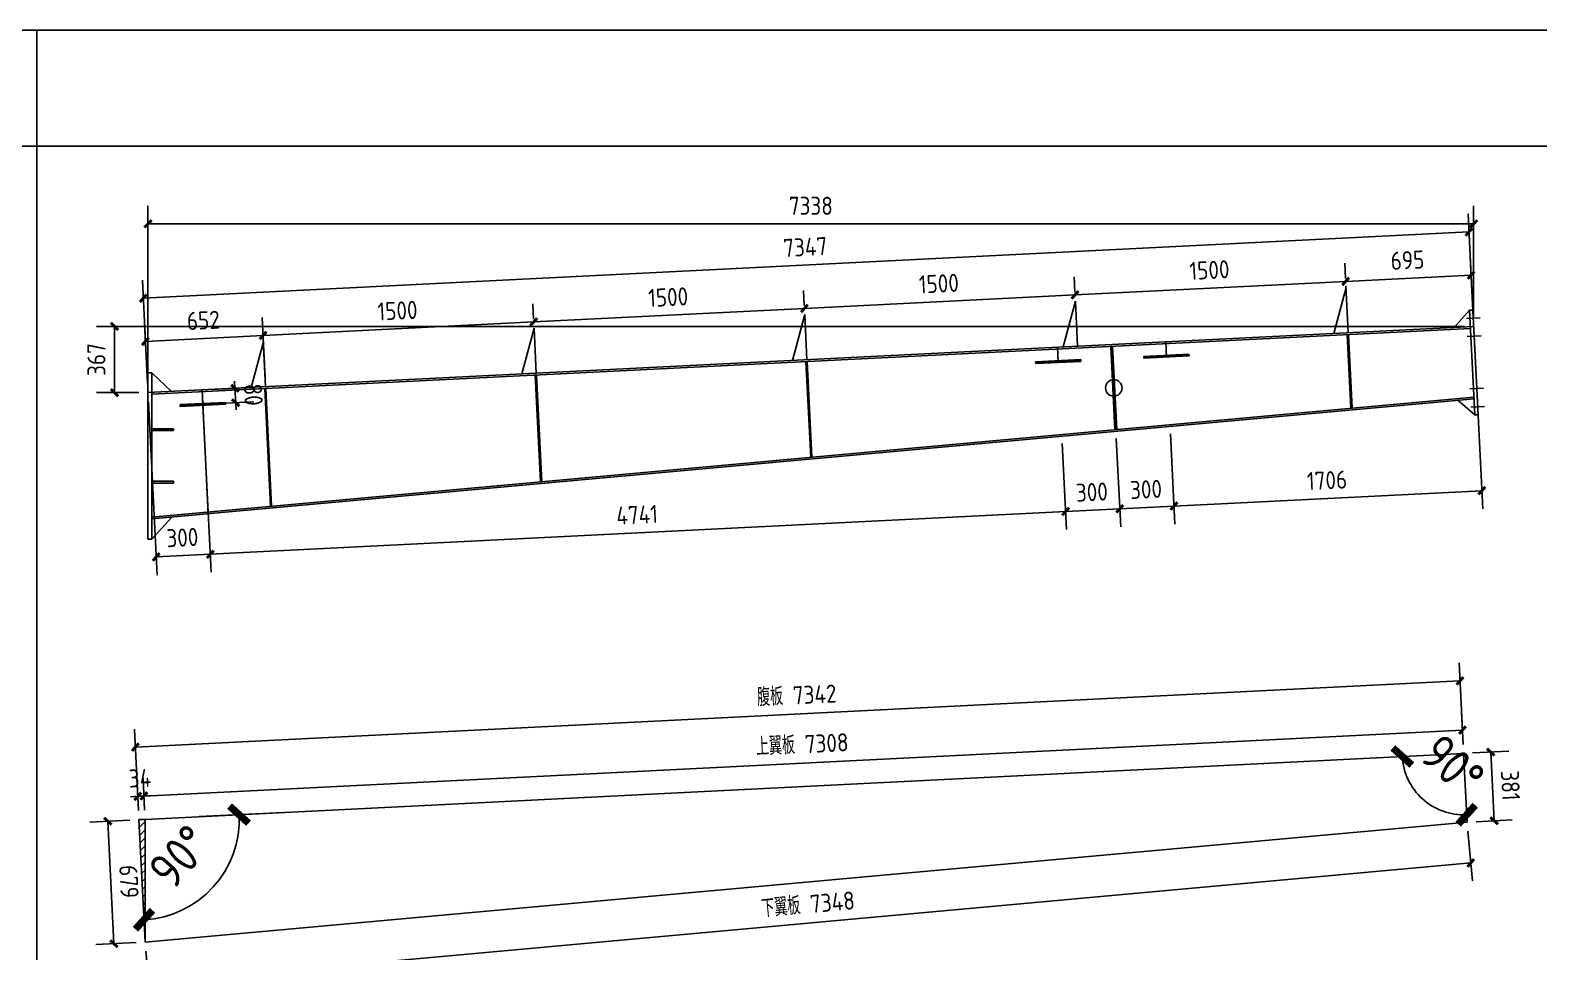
# Model space of a CAD drawing. Extents: x 411778 to 673094, y -11605 to 324395.
# Drawn here: x 449332 to 457683, y 130294 to 135395 of the extents above; entities that cross this region are included whole.
import ezdxf

# ---------------------------------------------------------------- set-up
doc = ezdxf.new("R2010")
doc.units = 0
doc.header["$LTSCALE"] = 1000
doc.header["$MEASUREMENT"] = 0
doc.styles.get("Standard").update_dxf_attribs({"font": 'gbenor.shx', "bigfont": 'gbcbig.shx'})
doc.dimstyles.get("Standard").update_dxf_attribs({"dimscale": 100, "dimtxt": 3.5, "dimasz": 1, "dimexe": 2.5, "dimexo": 3, "dimgap": 1.5, "dimtad": 1, "dimdec": 0, "dimzin": 0, "dimdsep": 46, "dimtxsty": 'Standard', "dimblk": 'ARCHTICK', "dimcen": 0.09, "dimadec": 0, "dimazin": 0, "dimtfac": 1, "dimtdec": 0, "dimtix": 1, "dimtmove": 2, "dimatfit": 3, "dimfxl": 1, "dimtolj": 1, "dimtzin": 0, "dimarcsym": 0})

# ---------------------------------------------------------------- blocks, each defined once
blk = doc.blocks.new('_ArchTick')
at = {"color": 0, "linetype": 'ByBlock', "const_width": 0.4}
blk.add_lwpolyline([(-0.5, -0.5), (0.5, 0.5)], dxfattribs=at)
blk = doc.blocks.new('*D953')
at = {"color": 3, "lineweight": -2}
for p, q in [((450632.8, 133471.2), (450616.2, 133805.1)), ((449981.5, 133438.6), (449964.8, 133772.5)), ((449969.8, 133672.6), (450621.1, 133705.2))]:
    blk.add_line(p, q, dxfattribs=at)
at = {"layer": 'Defpoints', "color": 0}
for p in [(450621.1, 133705.2), (449984, 133388.7), (450635.3, 133421.3)]:
    blk.add_point(p, dxfattribs=at)
at = {"color": 3, "lineweight": -2, "xscale": 40, "yscale": 40, "zscale": 40}
for p, rotation in [((449969.8, 133672.6), 182.8624052261279), ((450621.1, 133705.2), 2.862405226127839)]:
    blk.add_blockref('_ArchTick', p, dxfattribs=dict(at, rotation=rotation))
at = {"color": 0, "insert": (450290.5, 133788.8), "char_height": 100, "attachment_point": 5, "rotation": 2.86241}
blk.add_mtext('\\A1;652', dxfattribs=at)
blk = doc.blocks.new('*D954')
at = {"color": 3, "lineweight": -2}
for p, q in [((452118.5, 133795.8), (452114.3, 133880)), ((450632.8, 133471.2), (450616.2, 133805.1)), ((450621.1, 133705.2), (452119.3, 133780.1))]:
    blk.add_line(p, q, dxfattribs=at)
at = {"layer": 'Defpoints', "color": 0}
for p in [(452119.3, 133780.1), (452121, 133745.8), (450635.3, 133421.3)]:
    blk.add_point(p, dxfattribs=at)
at = {"color": 3, "lineweight": -2, "xscale": 40, "yscale": 40, "zscale": 40}
for p, rotation in [((452119.3, 133780.1), 2.86240522615336), ((450621.1, 133705.2), 182.8624052261534)]:
    blk.add_blockref('_ArchTick', p, dxfattribs=dict(at, rotation=rotation))
at = {"color": 0, "insert": (451365.2, 133842.5), "char_height": 100, "attachment_point": 5, "rotation": 2.86241}
blk.add_mtext('\\A1;1500', dxfattribs=at)
blk = doc.blocks.new('*D955')
at = {"color": 3, "lineweight": -2}
for p, q in [((453616.6, 133870.7), (453612.4, 133954.9)), ((452118.5, 133795.8), (452114.3, 133880)), ((452119.3, 133780.1), (453617.4, 133855))]:
    blk.add_line(p, q, dxfattribs=at)
at = {"layer": 'Defpoints', "color": 0}
for p in [(453617.4, 133855), (453619.1, 133820.8), (452121, 133745.8)]:
    blk.add_point(p, dxfattribs=at)
at = {"color": 3, "lineweight": -2, "xscale": 40, "yscale": 40, "zscale": 40}
for p, rotation in [((453617.4, 133855), 2.86240522615336), ((452119.3, 133780.1), 182.8624052261534)]:
    blk.add_blockref('_ArchTick', p, dxfattribs=dict(at, rotation=rotation))
at = {"color": 0, "insert": (452863.3, 133917.4), "char_height": 100, "attachment_point": 5, "rotation": 2.86241}
blk.add_mtext('\\A1;1500', dxfattribs=at)
blk = doc.blocks.new('*D956')
at = {"color": 3, "lineweight": -2}
for p, q in [((453616.6, 133870.7), (453612.4, 133954.9)), ((455114.7, 133945.6), (455110.5, 134029.8)), ((453617.4, 133855), (455115.5, 133929.9))]:
    blk.add_line(p, q, dxfattribs=at)
at = {"layer": 'Defpoints', "color": 0}
for p in [(455115.5, 133929.9), (455117.2, 133895.7), (453619.1, 133820.8)]:
    blk.add_point(p, dxfattribs=at)
at = {"color": 3, "lineweight": -2, "xscale": 40, "yscale": 40, "zscale": 40}
for p, rotation in [((455115.5, 133929.9), 2.86240522615336), ((453617.4, 133855), 182.8624052261534)]:
    blk.add_blockref('_ArchTick', p, dxfattribs=dict(at, rotation=rotation))
at = {"color": 0, "insert": (454361.5, 133992.3), "char_height": 100, "attachment_point": 5, "rotation": 2.86241}
blk.add_mtext('\\A1;1500', dxfattribs=at)
blk = doc.blocks.new('*D957')
at = {"color": 3, "lineweight": -2}
for p, q in [((456612.9, 134020.5), (456608.7, 134104.7)), ((455114.7, 133945.6), (455110.5, 134029.8)), ((455115.5, 133929.9), (456613.7, 134004.8))]:
    blk.add_line(p, q, dxfattribs=at)
at = {"layer": 'Defpoints', "color": 0}
for p in [(456613.7, 134004.8), (456615.4, 133970.6), (455117.2, 133895.7)]:
    blk.add_point(p, dxfattribs=at)
at = {"color": 3, "lineweight": -2, "xscale": 40, "yscale": 40, "zscale": 40}
for p, rotation in [((456613.7, 134004.8), 2.86240522615336), ((455115.5, 133929.9), 182.8624052261534)]:
    blk.add_blockref('_ArchTick', p, dxfattribs=dict(at, rotation=rotation))
at = {"color": 0, "insert": (455859.6, 134067.3), "char_height": 100, "attachment_point": 5, "rotation": 2.86241}
blk.add_mtext('\\A1;1500', dxfattribs=at)
blk = doc.blocks.new('*D958')
at = {"color": 3, "lineweight": -2}
for p, q in [((457319.5, 133805.5), (457302.8, 134139.4)), ((456612.9, 134020.5), (456608.7, 134104.7)), ((456613.7, 134004.8), (457307.8, 134039.5))]:
    blk.add_line(p, q, dxfattribs=at)
at = {"layer": 'Defpoints', "color": 0}
for p in [(457307.8, 134039.5), (456615.4, 133970.6), (457322, 133755.6)]:
    blk.add_point(p, dxfattribs=at)
at = {"color": 3, "lineweight": -2, "xscale": 40, "yscale": 40, "zscale": 40}
for p, rotation in [((456613.7, 134004.8), 182.8624052261534), ((457307.8, 134039.5), 2.86240522615336)]:
    blk.add_blockref('_ArchTick', p, dxfattribs=dict(at, rotation=rotation))
at = {"color": 0, "insert": (456955.7, 134122.1), "char_height": 100, "attachment_point": 5, "rotation": 2.86241}
blk.add_mtext('\\A1;695', dxfattribs=at)
blk = doc.blocks.new('*D959')
at = {"color": 3, "lineweight": -2}
for p, q in [((457272, 133755.6), (449698.5, 133755.6)), ((449798.5, 133388.7), (449798.5, 133755.6)), ((449934, 133388.7), (449698.5, 133388.7))]:
    blk.add_line(p, q, dxfattribs=at)
at = {"layer": 'Defpoints', "color": 0}
for p in [(449798.5, 133755.6), (457322, 133755.6), (449984, 133388.7)]:
    blk.add_point(p, dxfattribs=at)
at = {"color": 3, "lineweight": -2, "xscale": 40, "yscale": 40, "zscale": 40}
for p, rotation in [((449798.5, 133755.6), 90), ((449798.5, 133388.7), 270)]:
    blk.add_blockref('_ArchTick', p, dxfattribs=dict(at, rotation=rotation))
at = {"color": 0, "insert": (449698.5, 133572.1), "char_height": 100, "attachment_point": 5, "rotation": 90}
blk.add_mtext('\\A1;367', dxfattribs=at)
blk = doc.blocks.new('*D927')
at = {"color": 3, "lineweight": -2}
for p, q in [((449984, 133438.7), (449984, 134423)), ((457322, 133805.6), (457322, 134423)), ((449984, 134323), (457322, 134323))]:
    blk.add_line(p, q, dxfattribs=at)
at = {"layer": 'Defpoints', "color": 0}
for p in [(457322, 134323), (457322, 133755.6), (449984, 133388.7)]:
    blk.add_point(p, dxfattribs=at)
at = {"color": 3, "lineweight": -2, "xscale": 40, "yscale": 40, "zscale": 40, "rotation": 180}
blk.add_blockref('_ArchTick', (449984, 134323), dxfattribs=at)
at = {"color": 3, "lineweight": -2, "xscale": 40, "yscale": 40, "zscale": 40}
blk.add_blockref('_ArchTick', (457322, 134323), dxfattribs=at)
at = {"color": 0, "insert": (453653, 134423), "char_height": 100, "attachment_point": 5}
blk.add_mtext('\\A1;7338', dxfattribs=at)
blk = doc.blocks.new('*D960')
at = {"color": 3, "lineweight": -2}
for p, q in [((457319.5, 133805.5), (457290.9, 134378.1)), ((449957.9, 133911.3), (457295.9, 134278.2)), ((449981.5, 133438.6), (449952.9, 134011.2))]:
    blk.add_line(p, q, dxfattribs=at)
at = {"layer": 'Defpoints', "color": 0}
for p in [(457295.9, 134278.2), (457322, 133755.6), (449984, 133388.7)]:
    blk.add_point(p, dxfattribs=at)
at = {"color": 3, "lineweight": -2, "xscale": 40, "yscale": 40, "zscale": 40}
for p, rotation in [((457295.9, 134278.2), 2.862405226111974), ((449957.9, 133911.3), 182.862405226112)]:
    blk.add_blockref('_ArchTick', p, dxfattribs=dict(at, rotation=rotation))
at = {"color": 0, "insert": (453621.9, 134194.7), "char_height": 100, "attachment_point": 5, "rotation": 2.86241}
blk.add_mtext('\\A1;7347', dxfattribs=at)
blk = doc.blocks.new('*D961')
at = {"color": 3, "lineweight": -2}
for p, q in [((449986.5, 133338.7), (450034.5, 132379.4)), ((450286.1, 133353.7), (450334.1, 132394.4)), ((450029.5, 132479.3), (450329.1, 132494.3))]:
    blk.add_line(p, q, dxfattribs=at)
at = {"layer": 'Defpoints', "color": 0}
for p in [(449984, 133388.7), (450283.6, 133403.7), (450329.1, 132494.3)]:
    blk.add_point(p, dxfattribs=at)
at = {"color": 3, "lineweight": -2, "xscale": 40, "yscale": 40, "zscale": 40}
for p, rotation in [((450029.5, 132479.3), 182.8624052261123), ((450329.1, 132494.3), 2.862405226112305)]:
    blk.add_blockref('_ArchTick', p, dxfattribs=dict(at, rotation=rotation))
at = {"color": 0, "insert": (450174.3, 132586.7), "char_height": 100, "attachment_point": 5, "rotation": 2.86241}
blk.add_mtext('\\A1;300', dxfattribs=at)
blk = doc.blocks.new('*D962')
at = {"color": 3, "lineweight": -2}
for p, q in [((450286.1, 133353.7), (450334.1, 132394.4)), ((455045, 133107.3), (455068.8, 132631.1)), ((450329.1, 132494.3), (455063.8, 132731))]:
    blk.add_line(p, q, dxfattribs=at)
at = {"layer": 'Defpoints', "color": 0}
for p in [(450283.6, 133403.7), (455042.5, 133157.3), (455063.8, 132731)]:
    blk.add_point(p, dxfattribs=at)
at = {"color": 3, "lineweight": -2, "xscale": 40, "yscale": 40, "zscale": 40}
for p, rotation in [((455063.8, 132731), 2.86240522610135), ((450329.1, 132494.3), 182.8624052261013)]:
    blk.add_blockref('_ArchTick', p, dxfattribs=dict(at, rotation=rotation))
at = {"color": 0, "insert": (452691.5, 132712.5), "char_height": 100, "attachment_point": 5, "rotation": 2.86241}
blk.add_mtext('\\A1;4741', dxfattribs=at)
blk = doc.blocks.new('*D963')
at = {"color": 3, "lineweight": -2}
for p, q in [((455344, 133134.7), (455368.5, 132646.1)), ((455643.1, 133161.7), (455668.1, 132661.1)), ((455363.5, 132746), (455663.1, 132761))]:
    blk.add_line(p, q, dxfattribs=at)
at = {"layer": 'Defpoints', "color": 0}
for p in [(455640.6, 133211.6), (455341.5, 133184.6), (455663.1, 132761)]:
    blk.add_point(p, dxfattribs=at)
at = {"color": 3, "lineweight": -2, "xscale": 40, "yscale": 40, "zscale": 40}
for p, rotation in [((455663.1, 132761), 2.86240522610135), ((455363.5, 132746), 182.8624052261013)]:
    blk.add_blockref('_ArchTick', p, dxfattribs=dict(at, rotation=rotation))
at = {"color": 0, "insert": (455508.3, 132853.4), "char_height": 100, "attachment_point": 5, "rotation": 2.86241}
blk.add_mtext('\\A1;300', dxfattribs=at)
blk = doc.blocks.new('*D964')
at = {"color": 3, "lineweight": -2}
for p, q in [((457324.5, 133705.6), (457372.5, 132746.3)), ((455643.1, 133161.7), (455668.1, 132661.1)), ((455663.1, 132761), (457367.5, 132846.2))]:
    blk.add_line(p, q, dxfattribs=at)
at = {"layer": 'Defpoints', "color": 0}
for p in [(457322, 133755.6), (455640.6, 133211.6), (457367.5, 132846.2)]:
    blk.add_point(p, dxfattribs=at)
at = {"color": 3, "lineweight": -2, "xscale": 40, "yscale": 40, "zscale": 40}
for p, rotation in [((457367.5, 132846.2), 2.86240522610135), ((455663.1, 132761), 182.8624052261013)]:
    blk.add_blockref('_ArchTick', p, dxfattribs=dict(at, rotation=rotation))
at = {"color": 0, "insert": (456510.3, 132903.5), "char_height": 100, "attachment_point": 5, "rotation": 2.86241}
blk.add_mtext('\\A1;1706', dxfattribs=at)
blk = doc.blocks.new('*D928')
at = {"color": 3, "lineweight": -2}
for p, q in [((455344, 133134.7), (455368.5, 132646.1)), ((455045, 133107.7), (455068.8, 132631.1)), ((455063.8, 132731), (455363.5, 132746))]:
    blk.add_line(p, q, dxfattribs=at)
at = {"layer": 'Defpoints', "color": 0}
for p in [(455042.5, 133157.6), (455341.5, 133184.6), (455363.5, 132746)]:
    blk.add_point(p, dxfattribs=at)
at = {"color": 3, "lineweight": -2, "xscale": 40, "yscale": 40, "zscale": 40}
for p, rotation in [((455063.8, 132731), 182.8624052261013), ((455363.5, 132746), 2.86240522610135)]:
    blk.add_blockref('_ArchTick', p, dxfattribs=dict(at, rotation=rotation))
at = {"color": 0, "insert": (455208.7, 132838.4), "char_height": 100, "attachment_point": 5, "rotation": 2.86241}
blk.add_mtext('\\A1;300', dxfattribs=at)
blk = doc.blocks.new('*D965')
at = {"color": 3, "lineweight": -2}
for p, q in [((450465.5, 133412.8), (450463.5, 133452.7)), ((450333.6, 133406.2), (450565.4, 133417.8)), ((450465.5, 133412.8), (450469.5, 133332.9)), ((450337.6, 133326.3), (450569.4, 133337.9)), ((450469.5, 133332.9), (450471.5, 133292.9))]:
    blk.add_line(p, q, dxfattribs=at)
at = {"layer": 'Defpoints', "color": 0}
for p in [(450283.6, 133403.7), (450287.6, 133323.8), (450469.5, 133332.9)]:
    blk.add_point(p, dxfattribs=at)
at = {"color": 3, "lineweight": -2, "xscale": 40, "yscale": 40, "zscale": 40}
for p, rotation in [((450465.5, 133412.8), 272.8624052261742), ((450469.5, 133332.9), 92.86240522617422)]:
    blk.add_blockref('_ArchTick', p, dxfattribs=dict(at, rotation=rotation))
at = {"color": 0, "insert": (450567.4, 133377.8), "char_height": 100, "attachment_point": 5, "rotation": 272.86241}
blk.add_mtext('\\A1;80', dxfattribs=at)
blk = doc.blocks.new('*D966')
at = {"color": 3, "lineweight": -2}
for p, q in [((449931.6, 131075.3), (449922.6, 131254.4)), ((449965.5, 131077), (449956.5, 131256.1)), ((449927.6, 131154.5), (449887.7, 131152.5)), ((449927.6, 131154.5), (449961.5, 131156.2)), ((449961.5, 131156.2), (450001.5, 131158.2))]:
    blk.add_line(p, q, dxfattribs=at)
at = {"layer": 'Defpoints', "color": 0}
for p in [(449961.5, 131156.2), (449934.1, 131025.4), (449968, 131027.1)]:
    blk.add_point(p, dxfattribs=at)
at = {"color": 3, "lineweight": -2, "xscale": 40, "yscale": 40, "zscale": 40}
for p, rotation in [((449927.6, 131154.5), 2.862405226101998), ((449961.5, 131156.2), 182.8624052261019)]:
    blk.add_blockref('_ArchTick', p, dxfattribs=dict(at, rotation=rotation))
at = {"color": 0, "insert": (449939.6, 131255.2), "char_height": 100, "attachment_point": 5, "rotation": 2.86241}
blk.add_mtext('\\A1;34', dxfattribs=at)
blk = doc.blocks.new('*D967')
at = {"color": 3, "lineweight": -2}
for p, q in [((457264, 131441.9), (457255, 131621)), ((449961.5, 131156.2), (457260, 131521.1)), ((449965.5, 131077), (449956.5, 131256.1))]:
    blk.add_line(p, q, dxfattribs=at)
at = {"layer": 'Defpoints', "color": 0}
for p in [(457260, 131521.1), (457266.5, 131392), (449968, 131027.1)]:
    blk.add_point(p, dxfattribs=at)
at = {"color": 3, "lineweight": -2, "xscale": 40, "yscale": 40, "zscale": 40}
for p, rotation in [((457260, 131521.1), 2.86240522610135), ((449961.5, 131156.2), 182.8624052261013)]:
    blk.add_blockref('_ArchTick', p, dxfattribs=dict(at, rotation=rotation))
at = {"color": 0, "insert": (453605.6, 131441.8), "char_height": 100, "attachment_point": 5, "rotation": 2.86241}
blk.add_mtext('\\A1;上翼板 7308', dxfattribs=at)
blk = doc.blocks.new('*D968')
at = {"color": 3, "lineweight": -2}
for p, q in [((457264, 131441.9), (457241.4, 131893.3)), ((449914, 131426.8), (457246.4, 131793.5)), ((449931.6, 131075.3), (449909, 131526.7))]:
    blk.add_line(p, q, dxfattribs=at)
at = {"layer": 'Defpoints', "color": 0}
for p in [(457246.4, 131793.5), (457266.5, 131392), (449934.1, 131025.4)]:
    blk.add_point(p, dxfattribs=at)
at = {"color": 3, "lineweight": -2, "xscale": 40, "yscale": 40, "zscale": 40}
for p, rotation in [((457246.4, 131793.5), 2.862405226111948), ((449914, 131426.8), 182.8624052261119)]:
    blk.add_blockref('_ArchTick', p, dxfattribs=dict(at, rotation=rotation))
at = {"color": 0, "insert": (453575.1, 131713.3), "char_height": 100, "attachment_point": 5, "rotation": 2.86241}
blk.add_mtext('\\A1;腹板 7342', dxfattribs=at)
blk = doc.blocks.new('*D969')
at = {"color": 0, "lineweight": -2}
blk.add_line((450267.6, 131042.1), (450737.8, 131065.6), dxfattribs=at)
blk.add_arc((449934.1, 131025.4), 554.8, 272.86241, 2.86241, dxfattribs=at)
at = {"layer": 'Defpoints', "color": 0}
for p in [(449934.1, 131025.4), (449934.1, 131025.4), (449968, 131027.1), (450235.1, 130559.4), (449968, 130347.2)]:
    blk.add_point(p, dxfattribs=at)
at = {"color": 0, "lineweight": -2, "xscale": 100, "yscale": 100, "zscale": 100}
for p, rotation in [((450488.2, 131053.1), 92.86240522624507), ((449961.8, 130471.3), 182.8624052261114)]:
    blk.add_blockref('_ArchTick', p, dxfattribs=dict(at, rotation=rotation))
at = {"color": 0, "insert": (450160.1, 130820.9), "char_height": 200, "attachment_point": 5, "rotation": 47.86241}
blk.add_mtext('\\A1;90°', dxfattribs=at)
blk = doc.blocks.new('*D970')
at = {"color": 0, "lineweight": -2}
blk.add_arc((457266.5, 131392), 339.7, 182.86241, 272.86241, dxfattribs=at)
at = {"layer": 'Defpoints', "color": 0}
for p in [(457266.5, 131392), (457266.5, 131392), (456981.2, 131207.7), (449968, 131027.1), (457285.5, 131011.8)]:
    blk.add_point(p, dxfattribs=at)
at = {"color": 0, "lineweight": -2, "xscale": 100, "yscale": 100, "zscale": 100}
for p, rotation in [((456927.2, 131375), 92.86240522611169), ((457283.5, 131052.7), 2.862405226145563)]:
    blk.add_blockref('_ArchTick', p, dxfattribs=dict(at, rotation=rotation))
at = {"color": 0, "insert": (457206.3, 131325.5), "char_height": 200, "attachment_point": 5, "rotation": 317.86241}
blk.add_mtext('\\A1;90°', dxfattribs=at)
blk = doc.blocks.new('*D971')
at = {"color": 3, "lineweight": -2}
for p, q in [((449884.1, 131022.9), (449662.1, 131011.8)), ((449761.9, 131016.8), (449795.8, 130338.5)), ((449918, 130344.7), (449696, 130333.6))]:
    blk.add_line(p, q, dxfattribs=at)
at = {"layer": 'Defpoints', "color": 0}
for p in [(449934.1, 131025.4), (449795.8, 130338.5), (449968, 130347.2)]:
    blk.add_point(p, dxfattribs=at)
at = {"color": 3, "lineweight": -2, "xscale": 40, "yscale": 40, "zscale": 40}
for p, rotation in [((449761.9, 131016.8), 92.86240522611044), ((449795.8, 130338.5), 272.8624052261105)]:
    blk.add_blockref('_ArchTick', p, dxfattribs=dict(at, rotation=rotation))
at = {"color": 0, "insert": (449878.8, 130682.7), "char_height": 100, "attachment_point": 5, "rotation": 272.86241}
blk.add_mtext('\\A1;679', dxfattribs=at)
blk = doc.blocks.new('*D972')
at = {"color": 3, "lineweight": -2}
for p, q in [((457316.4, 131394.5), (457516.3, 131404.5)), ((457435.4, 131019.2), (457416.4, 131399.5)), ((457335.5, 131014.2), (457535.3, 131024.2))]:
    blk.add_line(p, q, dxfattribs=at)
at = {"layer": 'Defpoints', "color": 0}
for p in [(457266.5, 131392), (457416.4, 131399.5), (457285.5, 131011.8)]:
    blk.add_point(p, dxfattribs=at)
at = {"color": 3, "lineweight": -2, "xscale": 40, "yscale": 40, "zscale": 40}
for p, rotation in [((457416.4, 131399.5), 92.86240522614247), ((457435.4, 131019.2), 272.8624052261425)]:
    blk.add_blockref('_ArchTick', p, dxfattribs=dict(at, rotation=rotation))
at = {"color": 0, "insert": (457525.8, 131214.4), "char_height": 100, "attachment_point": 5, "rotation": 272.86241}
blk.add_mtext('\\A1;381', dxfattribs=at)
blk = doc.blocks.new('*D1754')
at = {"color": 3, "lineweight": -2}
for p, q in [((457290, 130962), (457315.1, 130686.1)), ((457306, 130785.7), (449988.5, 130121.1)), ((449972.5, 130297.4), (449997.6, 130021.5))]:
    blk.add_line(p, q, dxfattribs=at)
at = {"layer": 'Defpoints', "color": 0}
for p in [(457285.5, 131011.8), (449968, 130347.2), (449988.5, 130121.1)]:
    blk.add_point(p, dxfattribs=at)
at = {"color": 3, "lineweight": -2, "xscale": 40, "yscale": 40, "zscale": 40}
for p, rotation in [((457306, 130785.7), 5.189537818529014), ((449988.5, 130121.1), 185.1895378185291)]:
    blk.add_blockref('_ArchTick', p, dxfattribs=dict(at, rotation=rotation))
at = {"color": 0, "insert": (453637.9, 130556.3), "char_height": 100, "attachment_point": 5, "rotation": 5.18954}
blk.add_mtext('\\A1;下翼板 7348', dxfattribs=at)

msp = doc.modelspace()

# ---------------------------------------------------------------- hatches: boundary and pattern name
h = msp.add_hatch()
h.set_pattern_fill('ANSI31', color=2, scale=20, style=0)
h.set_pattern_definition([(45, (4734, 0), (-22.4506403, 22.4506403), [])])
h.paths.add_polyline_path([(449968, 131027.1), (449934.1, 131025.4), (449968, 130347.2)])

# ---------------------------------------------------------------- linework, layer by layer
for p, q in [((456615.4, 133970.6), (456548, 133716.9)), ((456614.9, 133980.6), (456627.9, 133720.9)), ((455117.2, 133895.7), (455049.8, 133642)), ((455117.2, 133895.7), (455129.7, 133646)), ((453619.1, 133820.8), (453551.7, 133567.1)), ((453619.1, 133820.8), (453631.6, 133571.1)), ((457299.5, 133844.6), (457214.1, 133750.2)), ((457281.8, 133798.6), (457357.7, 133802.4)), ((457299.5, 133844.6), (457317.5, 133845.5)), ((457322, 133755.6), (449984, 133388.7)), ((457304.5, 133744.7), (450006, 133379.8)), ((452121, 133745.8), (452053.6, 133492.2)), ((452121, 133745.8), (452133.5, 133496.2)), ((456622.4, 133710.6), (456642.8, 133302.6)), ((456628.4, 133710.9), (456648.7, 133303.2)), ((457286.8, 133698.8), (457362.7, 133702.6)), ((450622.9, 133670.9), (450555.4, 133417.3)), ((450622.4, 133680.9), (450635.3, 133421.3)), ((455022.6, 133555.5), (455018.4, 133640.4)), ((455336.6, 133184.1), (455313.5, 133645.1)), ((455346.5, 133185.1), (455323.5, 133645.6)), ((455621.9, 133585.5), (455617.6, 133670.4)), ((453626.1, 133560.8), (453652.6, 133031)), ((453632.1, 133561.1), (453658.6, 133031.6)), ((455147, 133571.7), (454897.3, 133559.3)), ((454897.8, 133549.3), (454897.3, 133559.3)), ((455147.5, 133561.8), (454897.8, 133549.3)), ((455022.6, 133555.5), (455022.1, 133565.5)), ((455147.5, 133561.8), (455147, 133571.7)), ((455746.2, 133601.7), (455496.5, 133589.2)), ((455497, 133579.2), (455496.5, 133589.2)), ((455746.7, 133591.7), (455497, 133579.2)), ((455621.9, 133585.5), (455621.4, 133595.5)), ((455746.7, 133591.7), (455746.2, 133601.7)), ((449984, 132578.7), (449984, 133498.7)), ((449984, 133498.7), (450006, 133498.7)), ((450006, 133498.7), (450006, 132578.7)), ((450006, 133498.7), (450114.8, 133395.2)), ((452128, 133485.9), (452157.5, 132895.3)), ((452134, 133486.2), (452163.5, 132895.8)), ((450006, 132699.8), (457323.5, 133364.4)), ((450318, 132715.5), (450283.6, 133403.7)), ((450629.9, 133411), (450662.4, 132759.5)), ((450635.8, 133411.3), (450668.4, 132760)), ((457301.3, 133409.1), (457377.2, 133412.9)), ((450006, 132689.8), (457324, 133354.5)), ((450412.2, 133335), (450162.5, 133322.5)), ((450163, 133312.5), (450162.5, 133322.5)), ((450412.7, 133325), (450163, 133312.5)), ((450412.7, 133325), (450412.2, 133335)), ((457235.1, 133346.4), (457328.5, 133265.3)), ((457306.3, 133309.2), (457382.2, 133313)), ((457328.5, 133265.3), (457346.5, 133266.2)), ((450006, 133188.7), (450126, 133188.7)), ((450006, 133178.7), (450126, 133178.7)), ((450126, 133188.7), (450126, 133178.7)), ((450006, 132898.7), (450126, 132898.7)), ((450006, 132888.7), (450126, 132888.7)), ((450126, 132898.7), (450126, 132888.7)), ((450116.7, 132699.9), (450006, 132578.7)), ((450006, 132578.7), (449984, 132578.7)), ((457266.5, 131392), (449968, 131027.1)), ((449968, 131027.1), (449968, 130347.2)), ((449968, 130347.2), (457285.5, 131011.8))]:
    msp.add_line(p, q)
at = {"color": 0}
for p, q in [((457299.5, 133844.6), (457328.5, 133265.3)), ((457317.5, 133845.5), (457346.5, 133266.2)), ((457266.5, 131392), (457285.5, 131011.8))]:
    msp.add_line(p, q, dxfattribs=at)
at = {"color": 1}
for p, q in [((455341.5, 133184.6), (455318.5, 133645.4)), ((455147.2, 133566.7), (454897.5, 133554.3)), ((455746.5, 133596.7), (455496.8, 133584.2)), ((450412.5, 133330), (450162.8, 133317.5))]:
    msp.add_line(p, q, dxfattribs=at)
at = {"color": 2}
for p in [(449968, 131027.1), (449968, 130347.2)]:
    msp.add_line(p, (449934.1, 131025.4), dxfattribs=at)
for points in [[(449368.5, 134753), (440968.5, 134753), (440968.5, 135395), (449368.5, 135395)], [(457768.5, 134753), (449368.5, 134753), (449368.5, 135395), (457768.5, 135395)], [(440968.5, 134753), (449368.5, 134753), (449368.5, 122873), (440968.5, 122873)], [(449368.5, 134753), (457768.5, 134753), (457768.5, 122873), (449368.5, 122873)]]:
    msp.add_lwpolyline(points, close=True)
msp.add_circle((455330, 133415), 45.6)

# ---------------------------------------------------------------- dimensions: what is measured, and where the dimension line sits
dim = msp.add_linear_dim(base=(457322, 134323), p1=(449984, 133388.7), p2=(457322, 133755.6), dimstyle='Standard', override={"dimtxt": 1, "dimasz": 0.4, "dimexe": 1, "dimexo": 0.5, "dimgap": 0.5, "dimclrd": 3, "dimclre": 3})
dim.commit()
dim.dimension.update_dxf_attribs({"geometry": '*D927', "text_midpoint": (453653, 134423)})
for p1, p2, distance, picture, middle in [((449984, 133388.7), (457322, 133755.6), 523.3, '*D960', (453621.9, 134194.7)), ((449984, 133388.7), (450635.3, 133421.3), 284.3, '*D953', (450290.5, 133788.8)), ((450283.6, 133403.7), (450287.6, 133323.8), 182.1, '*D965', (450567.4, 133377.8)), ((449984, 133388.7), (450283.6, 133403.7), -910.5, '*D961', (450174.3, 132586.7)), ((457285.5, 131011.8), (457266.5, 131392), -150.1, '*D972', (457525.8, 131214.4)), ((449934.1, 131025.4), (449968, 131027.1), 129.3, '*D966', (449939.6, 131255.2)), ((449934.1, 131025.4), (449968, 130347.2), -172.3, '*D971', (449878.8, 130682.7))]:
    dim = msp.add_aligned_dim(p1=p1, p2=p2, distance=distance, dimstyle='Standard', override={"dimtxt": 1, "dimasz": 0.4, "dimexe": 1, "dimexo": 0.5, "dimgap": 0.5, "dimclrd": 3, "dimclre": 3})
    dim.commit()
    dim.dimension.update_dxf_attribs({"geometry": picture, "text_midpoint": middle})
for base, p1, p2, angle, picture, middle in [((456613.7, 134004.8), (455117.2, 133895.7), (456615.4, 133970.6), 182.86241, '*D957', (455859.6, 134067.3)), ((457307.8, 134039.5), (456615.4, 133970.6), (457322, 133755.6), 182.86241, '*D958', (456955.7, 134122.1)), ((455115.5, 133929.9), (453619.1, 133820.8), (455117.2, 133895.7), 182.86241, '*D956', (454361.5, 133992.3)), ((453617.4, 133855), (452121, 133745.8), (453619.1, 133820.8), 182.86241, '*D955', (452863.3, 133917.4)), ((452119.3, 133780.1), (450635.3, 133421.3), (452121, 133745.8), 182.86241, '*D954', (451365.2, 133842.5)), ((449798.5, 133755.6), (449984, 133388.7), (457322, 133755.6), 90, '*D959', (449698.5, 133572.1)), ((457367.5, 132846.2), (455640.6, 133211.6), (457322, 133755.6), 182.86241, '*D964', (456510.3, 132903.5)), ((455063.8, 132731), (450283.6, 133403.7), (455042.5, 133157.3), 182.86241, '*D962', (452691.5, 132712.5)), ((455663.1, 132761), (455341.5, 133184.6), (455640.6, 133211.6), 182.86241, '*D963', (455508.3, 132853.4)), ((455363.5, 132746), (455042.5, 133157.6), (455341.5, 133184.6), 182.86241, '*D928', (455208.7, 132838.4))]:
    dim = msp.add_linear_dim(base=base, p1=p1, p2=p2, angle=angle, dimstyle='Standard', override={"dimtxt": 1, "dimasz": 0.4, "dimexe": 1, "dimexo": 0.5, "dimgap": 0.5, "dimclrd": 3, "dimclre": 3})
    dim.commit()
    dim.dimension.update_dxf_attribs({"geometry": picture, "text_midpoint": middle})
for p1, p2, distance, text, picture, middle in [((449934.1, 131025.4), (457266.5, 131392), 402, '腹板 7342', '*D968', (453575.1, 131713.3)), ((457285.5, 131011.8), (449968, 130347.2), 226.9, '下翼板 7348', '*D1754', (453637.9, 130556.3))]:
    dim = msp.add_aligned_dim(p1=p1, p2=p2, distance=distance, text=text, dimstyle='Standard', override={"dimtxt": 1, "dimasz": 0.4, "dimexe": 1, "dimexo": 0.5, "dimgap": 0.5, "dimclrd": 3, "dimclre": 3})
    dim.commit()
    dim.dimension.update_dxf_attribs({"geometry": picture, "text_midpoint": middle})
dim = msp.add_linear_dim(base=(457260, 131521.1), p1=(449968, 131027.1), p2=(457266.5, 131392), angle=182.86241, text='上翼板 7308', dimstyle='Standard', override={"dimtxt": 1, "dimasz": 0.4, "dimexe": 1, "dimexo": 0.5, "dimgap": 0.5, "dimclrd": 3, "dimclre": 3})
dim.commit()
dim.dimension.update_dxf_attribs({"geometry": '*D967', "text_midpoint": (453605.6, 131441.8)})
at = {"color": 1}
for base, line1, line2, picture, middle in [((456981.2, 131207.7), ((457266.5, 131392), (449968, 131027.1)), ((457266.5, 131392), (457285.5, 131011.8)), '*D970', (457206.3, 131325.5)), ((450235.1, 130559.4), ((449968, 130347.2), (449934.1, 131025.4)), ((449968, 131027.1), (449934.1, 131025.4)), '*D969', (450160.1, 130820.9))]:
    dim = msp.add_angular_dim_2l(base=base, line1=line1, line2=line2, dimstyle='Standard', override={"dimtxt": 2}, dxfattribs=at)
    dim.commit()
    dim.dimension.update_dxf_attribs({"geometry": picture, "text_midpoint": middle})

doc.saveas('drawing.dxf')
